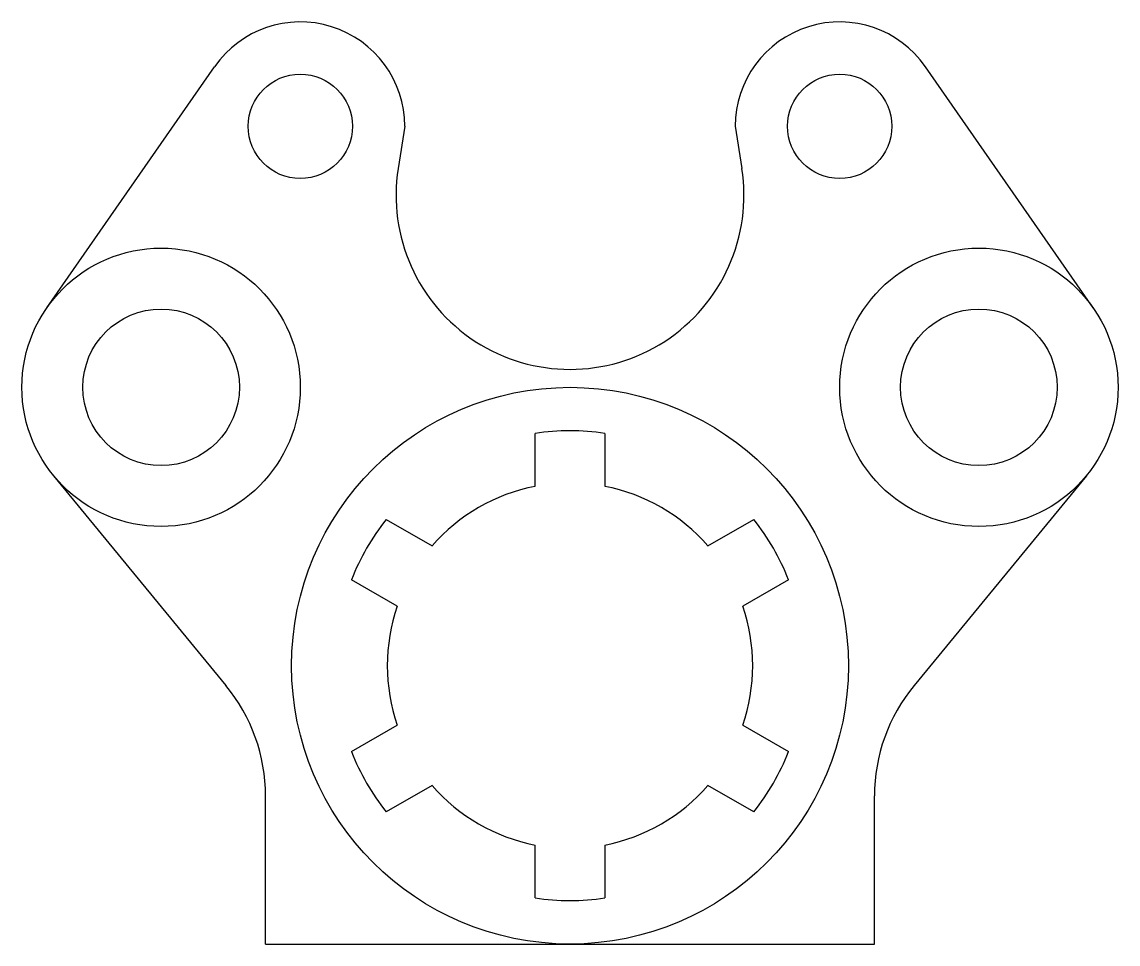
# Model space of a CAD drawing. Header units: inches. Extents: x 42 to 168, y 80 to 186.
import ezdxf

# ---------------------------------------------------------------- set-up
doc = ezdxf.new("R2010")
doc.units = ezdxf.units.IN
doc.header["$MEASUREMENT"] = 0

# ---------------------------------------------------------------- blocks, each defined once
blk = doc.blocks.new('*U2')
for p, q in [((-4, -3.19), (-4, 2.89)), ((4, 2.89), (4, -3.19))]:
    blk.add_line(p, q)
blk.add_arc((0, -23.81), 27, 81.4804, 98.5196)
blk = doc.blocks.new('*U3')
at = {"color": 0, "linetype": 'ByBlock', "lineweight": -2, "transparency": 16777216}
blk.add_blockref('*U2', (105, 135.81), dxfattribs=at)
for p, rotation in [((84.38, 123.9), 59.99999999999999), ((125.62, 123.9), 299.9999999999999), ((84.38, 100.1), 120), ((125.62, 100.1), 240), ((105, 88.19), 180)]:
    blk.add_blockref('*U2', p, dxfattribs=dict(at, rotation=rotation))

msp = doc.modelspace()

# ---------------------------------------------------------------- linework, layer by layer
for p, q in [((44.87, 153.14), (64.15, 180.85)), ((165.13, 153.14), (145.85, 180.85)), ((86, 174), (85.24, 169.16)), ((124, 174), (124.76, 169.16)), ((45.64, 133.84), (65.45, 109.73)), ((164.36, 133.84), (144.55, 109.73)), ((70, 80), (70, 97.03)), ((140, 80), (140, 97.03)), ((70, 80), (140, 80))]:
    msp.add_line(p, q)
for centre, radius in [((74, 174), 6), ((136, 174), 6), ((58, 144), 16), ((152, 144), 16), ((58, 144), 9), ((152, 144), 9), ((105, 112), 32)]:
    msp.add_circle(centre, radius)
for centre, radius, start, end in [((74, 174), 12, 0, 145.1712), ((136, 174), 12, 34.8288, 180), ((105, 166.06), 20, 171.0908, 8.9092), ((105, 112), 21, 100.9806, 139.0194), ((105, 112), 21, 40.9806, 79.0194), ((105, 112), 21, 160.9806, 199.0194), ((105, 112), 21, 340.9806, 19.0194), ((50, 97.03), 20, 0, 39.4075), ((160, 97.03), 20, 140.5925, 180), ((105, 112), 21, 220.9806, 259.0194), ((105, 112), 21, 280.9806, 319.0194)]:
    msp.add_arc(centre, radius, start, end)

# ---------------------------------------------------------------- block references
msp.add_blockref('*U3', (0, 0))

doc.saveas('drawing.dxf')
